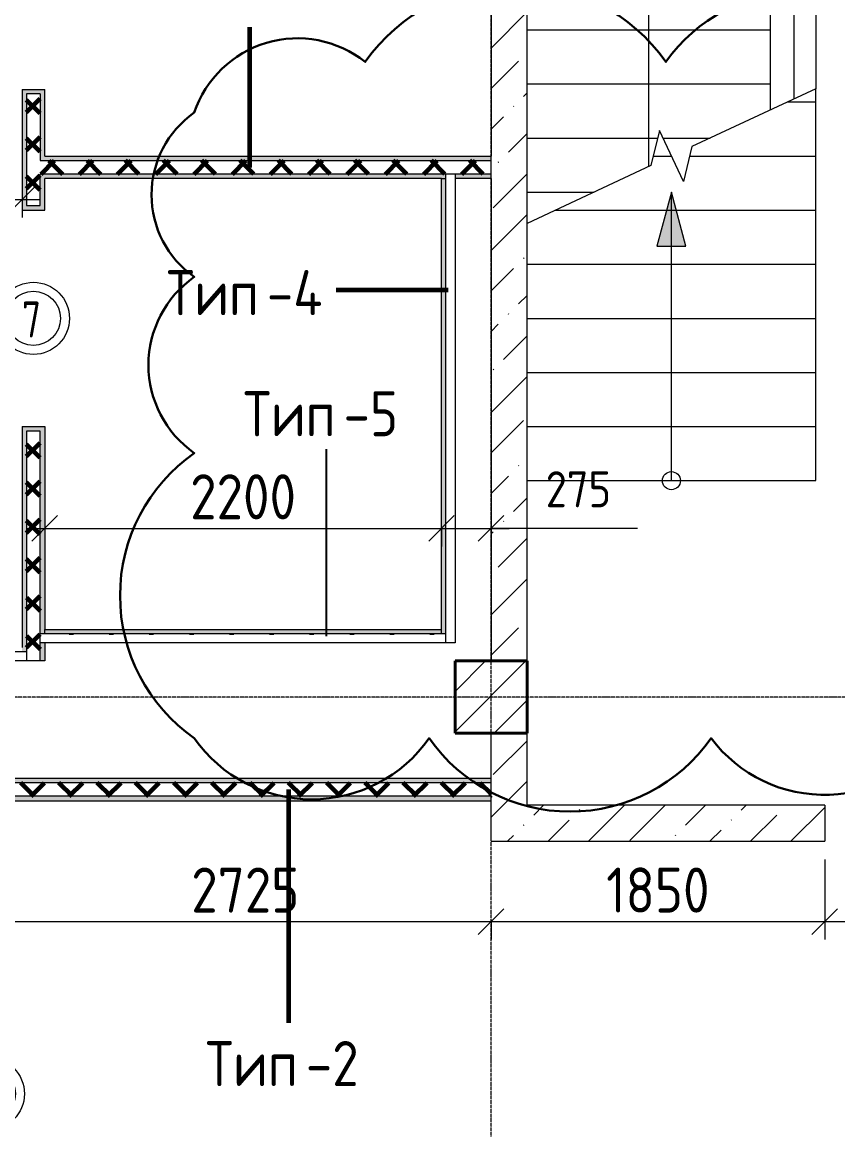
# Model space of a CAD drawing. Header units: millimetres. Extents: x -60946 to 138510, y -262288 to 24501.
# Drawn here: x 7484 to 12007, y -47860 to -41717 of the extents above; entities that cross this region are included whole.
import ezdxf

# ---------------------------------------------------------------- set-up
doc = ezdxf.new("R2010")
doc.units = ezdxf.units.MM
doc.linetypes.add('ADSK_Линия сетки', pattern=[25, 20, -2.5, 0, -2.5])
for name, color, linetype, lineweight in [('0) 1 вып перегородка', 7, 'Continuous', 60), ('2)Тип-2', 3, 'Continuous', 60), ('2)Тип-5', 1, 'Continuous', 60), ('Лестницы', 7, 'Continuous', 9), ('Марки дверей', 7, 'Continuous', 20), ('Несущие колонны', 7, 'Continuous', 18), ('Оси', 7, 'Continuous', 9), ('Размеры', 7, 'Continuous', 9), ('Стены внутренние', 7, 'Continuous', 18), ('Стены наружные', 7, 'Continuous', 18), ('Стены несущие', 7, 'Continuous', 30), ('Стены отделка', 7, 'Continuous', 30), ('Стены штриховка', 7, 'Continuous', 9), ('Стрелки вверх', 7, 'Continuous', 18)]:
    doc.layers.add(name, color=color, linetype=linetype, lineweight=lineweight)
doc.layers.add('2)Тип-4', color=7, linetype='Continuous', lineweight=30, true_color=0x0080c0)
doc.styles.add('GOST Common_2', font='', dxfattribs={"width": 0.9, "height": 250})
doc.styles.add('GOST Common_3', font='', dxfattribs={"width": 0.9, "height": 200})
doc.styles.add('GOST Common_B', font='', dxfattribs={"width": 0.8, "height": 200})
doc.styles.get('GOST Common_2').set_extended_font_data('GOST Common')
doc.styles.get('GOST Common_3').set_extended_font_data('GOST Common')
doc.styles.get('GOST Common_B').set_extended_font_data('GOST Common', bold=True)
doc.dimstyles.new('ADSK_Основной_2_0_1', dxfattribs={"dimscale": 304.8, "dimtxt": 201.142999, "dimasz": 0.463911, "dimexe": 0.328084, "dimexo": 0.328084, "dimgap": 0.164042, "dimtad": 1, "dimdec": 3, "dimrnd": 0.001, "dimdsep": 46, "dimtxsty": 'GOST Common_3', "dimblk1": 'OBLIQUE', "dimblk2": 'OBLIQUE', "dimsah": 1, "dimcen": 0.09, "dimdle": 0.328084, "dimazin": 2, "dimtfac": 1, "dimtdec": 4, "dimtix": 1, "dimtmove": 1, "dimatfit": 3, "dimfxl": 1, "dimtvp": 1, "dimtolj": 1, "dimtzin": 0, "dimlwd": 20, "dimlwe": 20, "dimarcsym": 2})
doc.dimstyles.new('ADSK_Основной_2_0_3', dxfattribs={"dimscale": 304.8, "dimtxt": 201.142999, "dimasz": 0.463911, "dimexe": 0.328084, "dimexo": 0.328084, "dimgap": 0.164042, "dimtad": 1, "dimdec": 3, "dimrnd": 0.001, "dimdsep": 46, "dimtxsty": 'GOST Common_2', "dimblk1": 'OBLIQUE', "dimblk2": 'OBLIQUE', "dimsah": 1, "dimcen": 0.09, "dimdle": 0.328084, "dimazin": 2, "dimtfac": 1, "dimtdec": 4, "dimtix": 1, "dimtmove": 0, "dimatfit": 3, "dimfxl": 1, "dimtvp": 1, "dimtolj": 1, "dimtzin": 0, "dimlwd": 20, "dimlwe": 20, "dimarcsym": 2})
pattern_1 = [(45, (1283.93, -48864.63), (84.1895, 308.696), [396.875, -79.375, 3.353, -76.022])]
pattern_2 = [(45, (1283.93, -48864.63), (-106.066, 106.066), []), (135, (1283.93, -48864.63), (-106.066, -106.066), [])]
pattern_3 = [(0, (1283.93, -48864.63), (111.125, 111.125), [55.562, -166.687]), (90, (1311.72, -48892.41), (-111.125, 111.125), [55.562, -166.687])]

# ---------------------------------------------------------------- blocks, each defined once
blk = doc.blocks.new('ADSK_КолоннаЖБ_Прямоугольная - 400x400 мм-1807143-Кладочный план 1-го этажа')
at = {"layer": 'Несущие колонны', "lineweight": 40}
for p, q in [((-200, 200), (200, 200)), ((-200, -200), (-200, 200)), ((200, 200), (200, -200)), ((200, -200), (-200, -200))]:
    blk.add_line(p, q, dxfattribs=at)
blk = doc.blocks.new('М_двери1 - Марка экземпляра 2-3719212-Кладочный план 1-го этажа')
at = {"layer": 'Марки дверей'}
for radius in [2, 1.5]:
    blk.add_circle((0, 0), radius, dxfattribs=at)
blk = doc.blocks.new('_Oblique')
at = {"color": 0, "linetype": 'ByBlock', "lineweight": -2}
blk.add_line((-0.5, -0.5), (0.5, 0.5), dxfattribs=at)
blk = doc.blocks.new('*D3684')
at = {"layer": 'Defpoints', "color": 0, "transparency": 16777216}
for p in [(7358.9, -46604.9), (10083.9, -46604.9), (10083.9, -46704.9)]:
    blk.add_point(p, dxfattribs=at)
at = {"layer": 'Размеры', "color": 0, "lineweight": 20, "transparency": 16777216}
for p, q in [((7258.9, -46704.9), (10183.9, -46704.9)), ((7358.9, -46704.9), (7358.9, -46804.9)), ((10083.9, -46704.9), (10083.9, -46804.9))]:
    blk.add_line(p, q, dxfattribs=at)
at = {"layer": 'Размеры', "color": 0, "lineweight": 20, "transparency": 16777216, "xscale": 141.4, "yscale": 141.4, "zscale": 141.4, "rotation": 180}
blk.add_blockref('_Oblique', (7358.9, -46704.9), dxfattribs=at)
at = {"layer": 'Размеры', "color": 0, "lineweight": 20, "transparency": 16777216, "xscale": 141.4, "yscale": 141.4, "zscale": 141.4}
blk.add_blockref('_Oblique', (10083.9, -46704.9), dxfattribs=at)
at = {"layer": 'Размеры', "color": 0, "lineweight": 9, "transparency": 16777216, "insert": (8721.4, -46529.9), "char_height": 250, "width": 605.475, "attachment_point": 5, "style": 'GOST Common_2'}
blk.add_mtext('\\A1;2725', dxfattribs=at)
blk = doc.blocks.new('*D3685')
at = {"layer": 'Defpoints', "color": 0, "transparency": 16777216}
for p in [(11933.9, -46259.7), (10083.9, -46604.9), (11933.9, -46704.9)]:
    blk.add_point(p, dxfattribs=at)
at = {"layer": 'Размеры', "color": 0, "lineweight": 20, "transparency": 16777216}
for p, q in [((11933.9, -46359.7), (11933.9, -46804.9)), ((9983.9, -46704.9), (12033.9, -46704.9)), ((10083.9, -46704.9), (10083.9, -46804.9))]:
    blk.add_line(p, q, dxfattribs=at)
at = {"layer": 'Размеры', "color": 0, "lineweight": 20, "transparency": 16777216, "xscale": 141.4, "yscale": 141.4, "zscale": 141.4, "rotation": 180}
blk.add_blockref('_Oblique', (10083.9, -46704.9), dxfattribs=at)
at = {"layer": 'Размеры', "color": 0, "lineweight": 20, "transparency": 16777216, "xscale": 141.4, "yscale": 141.4, "zscale": 141.4}
blk.add_blockref('_Oblique', (11933.9, -46704.9), dxfattribs=at)
at = {"layer": 'Размеры', "color": 0, "lineweight": 9, "transparency": 16777216, "insert": (11008.9, -46529.9), "char_height": 250, "width": 560.473, "attachment_point": 5, "style": 'GOST Common_2'}
blk.add_mtext('\\A1;1850', dxfattribs=at)
blk = doc.blocks.new('*D3686')
at = {"layer": 'Defpoints', "color": 0, "transparency": 16777216}
for p in [(11933.9, -46259.7), (13483.9, -46259.7), (13483.9, -46704.9)]:
    blk.add_point(p, dxfattribs=at)
at = {"layer": 'Размеры', "color": 0, "lineweight": 20, "transparency": 16777216}
for p, q in [((11933.9, -46359.7), (11933.9, -46804.9)), ((13483.9, -46359.7), (13483.9, -46804.9)), ((11833.9, -46704.9), (13583.9, -46704.9))]:
    blk.add_line(p, q, dxfattribs=at)
at = {"layer": 'Размеры', "color": 0, "lineweight": 20, "transparency": 16777216, "xscale": 141.4, "yscale": 141.4, "zscale": 141.4, "rotation": 180}
blk.add_blockref('_Oblique', (11933.9, -46704.9), dxfattribs=at)
at = {"layer": 'Размеры', "color": 0, "lineweight": 20, "transparency": 16777216, "xscale": 141.4, "yscale": 141.4, "zscale": 141.4}
blk.add_blockref('_Oblique', (13483.9, -46704.9), dxfattribs=at)
at = {"layer": 'Размеры', "color": 0, "lineweight": 9, "transparency": 16777216, "insert": (12708.9, -46529.9), "char_height": 250, "width": 560.473, "attachment_point": 5, "style": 'GOST Common_2'}
blk.add_mtext('\\A1;1550', dxfattribs=at)
blk = doc.blocks.new('*D3772')
at = {"layer": 'Defpoints', "color": 0, "transparency": 16777216}
for p in [(7608.9, -44424.1), (9808.9, -44424.1), (9808.9, -44524.1)]:
    blk.add_point(p, dxfattribs=at)
at = {"layer": 'Размеры', "color": 0, "lineweight": 20, "transparency": 16777216}
for p, q in [((7508.9, -44524.1), (9908.9, -44524.1)), ((7608.9, -44524.1), (7608.9, -44624.1)), ((9808.9, -44524.1), (9808.9, -44624.1))]:
    blk.add_line(p, q, dxfattribs=at)
at = {"layer": 'Размеры', "color": 0, "lineweight": 20, "transparency": 16777216, "xscale": 141.4, "yscale": 141.4, "zscale": 141.4, "rotation": 180}
blk.add_blockref('_Oblique', (7608.9, -44524.1), dxfattribs=at)
at = {"layer": 'Размеры', "color": 0, "lineweight": 20, "transparency": 16777216, "xscale": 141.4, "yscale": 141.4, "zscale": 141.4}
blk.add_blockref('_Oblique', (9808.9, -44524.1), dxfattribs=at)
at = {"layer": 'Размеры', "color": 0, "lineweight": 9, "transparency": 16777216, "insert": (8708.9, -44349.1), "char_height": 250, "width": 605.475, "attachment_point": 5, "style": 'GOST Common_2'}
blk.add_mtext('\\A1;2200', dxfattribs=at)
blk = doc.blocks.new('*D3773')
at = {"layer": 'Defpoints', "color": 0, "transparency": 16777216}
for p in [(9808.9, -44424.1), (10083.9, -44424.1), (10083.9, -44524.1)]:
    blk.add_point(p, dxfattribs=at)
at = {"layer": 'Размеры', "color": 0, "lineweight": 20, "transparency": 16777216}
for p, q in [((9708.9, -44524.1), (10183.9, -44524.1)), ((9808.9, -44524.1), (9808.9, -44624.1)), ((10083.9, -44524.1), (10083.9, -44624.1)), ((10895.2, -44524.1), (10083.9, -44524.1))]:
    blk.add_line(p, q, dxfattribs=at)
at = {"layer": 'Размеры', "color": 0, "lineweight": 20, "transparency": 16777216, "xscale": 141.4, "yscale": 141.4, "zscale": 141.4, "rotation": 180}
blk.add_blockref('_Oblique', (9808.9, -44524.1), dxfattribs=at)
at = {"layer": 'Размеры', "color": 0, "lineweight": 20, "transparency": 16777216, "xscale": 141.4, "yscale": 141.4, "zscale": 141.4}
blk.add_blockref('_Oblique', (10083.9, -44524.1), dxfattribs=at)
at = {"layer": 'Размеры', "color": 0, "lineweight": 9, "transparency": 16777216, "insert": (10386.8, -44207.4), "char_height": 200, "width": 454.106, "attachment_point": 1, "line_spacing_factor": 1.022761, "style": 'GOST Common_3'}
blk.add_mtext('\\A1;275', dxfattribs=at)
blk = doc.blocks.new('*D3775')
at = {"layer": 'Defpoints', "color": 0, "transparency": 16777216}
for p in [(7483.9, -42600.2), (7483.9, -42700.2), (5708.9, -43734.7)]:
    blk.add_point(p, dxfattribs=at)
at = {"layer": 'Размеры', "color": 0, "lineweight": 20, "transparency": 16777216}
for p, q in [((5708.9, -43634.7), (5708.9, -42600.2)), ((5608.9, -42700.2), (7583.9, -42700.2)), ((7483.9, -42700.2), (7483.9, -42800.2))]:
    blk.add_line(p, q, dxfattribs=at)
at = {"layer": 'Размеры', "color": 0, "lineweight": 20, "transparency": 16777216, "xscale": 141.4, "yscale": 141.4, "zscale": 141.4, "rotation": 180}
blk.add_blockref('_Oblique', (5708.9, -42700.2), dxfattribs=at)
at = {"layer": 'Размеры', "color": 0, "lineweight": 20, "transparency": 16777216, "xscale": 141.4, "yscale": 141.4, "zscale": 141.4}
blk.add_blockref('_Oblique', (7483.9, -42700.2), dxfattribs=at)
at = {"layer": 'Размеры', "color": 0, "lineweight": 9, "transparency": 16777216, "insert": (6182.8, -42205.5), "char_height": 200, "width": 560.473, "attachment_point": 1, "line_spacing_factor": 1.022761, "style": 'GOST Common_3'}
blk.add_mtext('\\A1;1775', dxfattribs=at)

msp = doc.modelspace()

# ---------------------------------------------------------------- hatches: boundary and pattern name
at = {"layer": '2)Тип-2'}
h = msp.add_hatch(color=256, dxfattribs=at)
h.paths.add_polyline_path([(7483.9343, -45209.6624), (7508.9343, -45209.6624), (7508.9343, -43984.6624), (7483.9343, -43984.6624), (7483.9343, -45184.6624)])
h.paths.add_polyline_path([(7508.9343, -42734.6624), (7508.9343, -42114.6624), (7608.9343, -42114.6624), (7608.9343, -42089.6624), (7483.9343, -42089.6624), (7483.9343, -42734.6624)])
h.paths.add_polyline_path([(7483.9343, -40889.6624), (7608.9343, -40889.6624), (7608.9343, -40864.6624), (7508.9343, -40864.6624), (7508.9343, -39509.6624), (7483.9343, -39509.6624)])
h = msp.add_hatch(color=256, dxfattribs=at)
h.paths.add_polyline_path([(7608.9343, -45259.6624), (7608.9343, -45159.6624), (7583.9343, -45159.6624), (7583.9343, -45259.6624)])
h.paths.add_polyline_path([(7583.9343, -45109.6624), (7608.9343, -45109.6624), (7608.9343, -43959.6624), (7483.9343, -43959.6624), (7483.9343, -43984.6624), (7583.9343, -43984.6624), (7583.9343, -44837.9461)])
h.paths.add_polyline_path([(7483.9343, -42759.6624), (7608.9343, -42759.6624), (7608.9343, -42559.6624), (7583.9343, -42559.6624), (7583.9343, -42734.6624), (7483.9343, -42734.6624)])
h.paths.add_polyline_path([(7608.9343, -42484.6624), (7608.9343, -42114.6624), (7583.9343, -42114.6624), (7583.9343, -42484.6624)])
h.paths.add_polyline_path([(7608.9343, -40864.6624), (7608.9343, -39509.6624), (7583.9343, -39509.6624), (7583.9343, -40864.6624)])
h = msp.add_hatch(dxfattribs=at)
h.set_pattern_fill('FP_4', color=256, style=0, pattern_type=2)
h.set_pattern_definition(pattern_2)
h.paths.add_polyline_path([(7508.9343, -45259.6624), (7583.9343, -45259.6624), (7583.9343, -43984.6624), (7508.9343, -43984.6624), (7508.9343, -45209.6624)])
h.paths.add_polyline_path([(7583.9343, -42734.6624), (7583.9343, -42114.6624), (7508.9343, -42114.6624), (7508.9343, -42734.6624)])
h.paths.add_polyline_path([(7583.9343, -40864.6624), (7583.9343, -39509.6624), (7508.9343, -39509.6624), (7508.9343, -40864.6624)])
h = msp.add_hatch(dxfattribs=at)
h.set_pattern_fill('FP_4', color=256, style=0, pattern_type=2)
h.set_pattern_definition(pattern_2)
h.paths.add_polyline_path([(9883.9343, -42559.6624), (10083.9343, -42559.6624), (10083.9343, -42484.6624), (7583.9343, -42484.6624), (7583.9343, -42559.6624), (9833.9343, -42559.6624)])
msp.add_hatch(color=256, dxfattribs=at).paths.add_polyline_path([(7608.9343, -42484.6624), (10083.9343, -42484.6624), (10083.9343, -42459.6624), (7608.9343, -42459.6624)])
h = msp.add_hatch(color=256, dxfattribs=at)
h.paths.add_polyline_path([(10083.9343, -42584.6624), (10083.9343, -42559.6624), (9883.9343, -42559.6624), (9883.9343, -42584.6624)])
h.paths.add_polyline_path([(9833.9343, -42584.6624), (9833.9343, -42559.6624), (7608.9343, -42559.6624), (7608.9343, -42584.6624), (9808.9343, -42584.6624)])
h = msp.add_hatch(color=256, dxfattribs=at)
h.paths.add_polyline_path([(4458.9343, -46034.6624), (4458.9343, -45909.6624), (4333.9343, -45909.6624), (4333.9343, -45934.6624), (4433.9343, -45934.6624), (4433.9343, -46034.6624)])
h.paths.add_polyline_path([(3283.9343, -46034.6624), (3308.9343, -46034.6624), (3308.9343, -45934.6624), (3333.9343, -45934.6624), (3333.9343, -45909.6624), (3283.9343, -45909.6624)])
h.paths.add_polyline_path([(5483.9343, -46034.6624), (5483.9343, -45934.6624), (5608.9343, -45934.6624), (5608.9343, -45909.6624), (5458.9343, -45909.6624), (5458.9343, -46034.6624)])
h.paths.add_polyline_path([(1758.9343, -46034.6624), (1783.9343, -46034.6624), (1783.9343, -45909.6624), (1733.9343, -45909.6624), (1733.9343, -45934.6624), (1758.9343, -45934.6624), (1758.9343, -46009.6624)])
h.paths.add_polyline_path([(1618.9343, -46034.6624), (1643.9343, -46034.6624), (1643.9343, -45934.6624), (1683.9343, -45934.6624), (1683.9343, -45909.6624), (1618.9343, -45909.6624)])
h.paths.add_polyline_path([(428.9343, -46034.6624), (428.9343, -45909.6624), (363.9343, -45909.6624), (363.9343, -45934.6624), (403.9343, -45934.6624), (403.9343, -46034.6624)])
h.paths.add_polyline_path([(1093.9343, -46034.6624), (1118.9343, -46034.6624), (1118.9343, -45909.6624), (1053.9343, -45909.6624), (1053.9343, -45934.6624), (1093.9343, -45934.6624), (1093.9343, -46009.6624)])
h.paths.add_polyline_path([(953.9343, -46034.6624), (953.9343, -45934.6624), (1003.9343, -45934.6624), (1003.9343, -45909.6624), (928.9343, -45909.6624), (928.9343, -46034.6624)])
h.paths.add_polyline_path([(10083.9343, -45934.6624), (10083.9343, -45909.6624), (5683.9343, -45909.6624), (5683.9343, -45934.6624), (9793.1251, -45934.6624)])
h.paths.add_polyline_path([(4283.9343, -45934.6624), (4283.9343, -45909.6624), (3383.9343, -45909.6624), (3383.9343, -45934.6624), (3903.2355, -45934.6624)])
h.paths.add_polyline_path([(313.9343, -45934.6624), (313.9343, -45909.6624), (-616.0657, -45909.6624), (-616.0657, -45934.6624), (222.0544, -45934.6624)])
h.paths.add_polyline_path([(-1250.418, -45934.6624), (-666.0657, -45934.6624), (-666.0657, -45909.6624), (-2053.5657, -45909.6624), (-2053.5657, -45934.6624), (-1986.6542, -45934.6624)])
h = msp.add_hatch(dxfattribs=at)
h.set_pattern_fill('FP_4', color=256, style=0, pattern_type=2)
h.set_pattern_definition(pattern_2)
h.paths.add_polyline_path([(1694.5268, -46009.6624), (1758.9343, -46009.6624), (1758.9343, -45934.6624), (1643.9343, -45934.6624), (1643.9343, -46009.6624)])
h.paths.add_polyline_path([(10083.9343, -46009.6624), (10083.9343, -45934.6624), (5483.9343, -45934.6624), (5483.9343, -46009.6624), (9793.1251, -46009.6624)])
h.paths.add_polyline_path([(-2053.5657, -46009.6624), (403.9343, -46009.6624), (403.9343, -45934.6624), (-2053.5657, -45934.6624)])
h.paths.add_polyline_path([(953.9343, -46009.6624), (1093.9343, -46009.6624), (1093.9343, -45934.6624), (953.9343, -45934.6624)])
h.paths.add_polyline_path([(4433.9343, -46009.6624), (4433.9343, -45934.6624), (3308.9343, -45934.6624), (3308.9343, -46009.6624), (3903.2355, -46009.6624)])
h = msp.add_hatch(color=256, dxfattribs=at)
h.paths.add_polyline_path([(9793.1251, -46034.6624), (10083.9343, -46034.6624), (10083.9343, -46009.6624), (7333.9343, -46009.6624), (7333.9343, -46034.6624), (8320.6527, -46034.6624)])
h.paths.add_polyline_path([(4433.9343, -46034.6624), (4433.9343, -46009.6624), (3308.9343, -46009.6624), (3308.9343, -46034.6624), (3903.2355, -46034.6624)])
h.paths.add_polyline_path([(5483.9343, -46034.6624), (7258.9343, -46034.6624), (7258.9343, -46009.6624), (5483.9343, -46009.6624)])
h.paths.add_polyline_path([(953.9343, -46034.6624), (1093.9343, -46034.6624), (1093.9343, -46009.6624), (953.9343, -46009.6624)])
h.paths.add_polyline_path([(-2053.5657, -46034.6624), (403.9343, -46034.6624), (403.9343, -46009.6624), (-2053.5657, -46009.6624)])
h.paths.add_polyline_path([(1643.9343, -46034.6624), (1758.9343, -46034.6624), (1758.9343, -46009.6624), (1643.9343, -46009.6624)])
at = {"layer": '2)Тип-4', "true_color": 0x0080c0, "transparency": 33554687}
msp.add_hatch(color=142, dxfattribs=at).paths.add_polyline_path([(9808.9343, -45109.6624), (9833.9343, -45109.6624), (9833.9343, -42584.6624), (9808.9343, -42584.6624), (9808.9343, -45084.6624)])
at = {"layer": '2)Тип-5', "true_color": 0xd50000}
msp.add_hatch(color=12, dxfattribs=at).paths.add_polyline_path([(9793.1251, -45109.6624), (9808.9343, -45109.6624), (9808.9343, -45084.6624), (7608.9343, -45084.6624), (7608.9343, -45109.6624), (8320.6527, -45109.6624)])
h = msp.add_hatch(dxfattribs=at)
h.set_pattern_fill('FP_6', color=12, style=0, pattern_type=2)
h.set_pattern_definition(pattern_3)
h.paths.add_polyline_path([(9833.9343, -45159.6624), (9833.9343, -45109.6624), (7583.9343, -45109.6624), (7583.9343, -45159.6624), (9808.9343, -45159.6624)])
h = msp.add_hatch(dxfattribs=at)
h.set_pattern_fill('FP_6', color=12, style=0, pattern_type=2)
h.set_pattern_definition(pattern_3)
h.paths.add_polyline_path([(7508.9343, -45259.6624), (7508.9343, -45209.6624), (5708.9343, -45209.6624), (5708.9343, -45259.6624), (7483.9343, -45259.6624)])
at = {"layer": 'Несущие колонны', "lineweight": 9}
h = msp.add_hatch(dxfattribs=at)
h.set_pattern_fill('FP_3', color=256, style=0, pattern_type=2)
h.set_pattern_definition([(45, (1283.93, -48864.63), (-224.506, 224.506), []), (45, (1508.44, -48864.63), (-224.506, 224.506), [396.875, -79.375, 3.353, -76.022])])
h.paths.add_polyline_path([(10283.9343, -45659.6624), (10283.9343, -45259.6624), (9883.9343, -45259.6624), (9883.9343, -45659.6624), (10083.9343, -45659.6624)])
at = {"layer": 'Стены наружные', "lineweight": 9}
h = msp.add_hatch(dxfattribs=at)
h.set_pattern_fill('FP_1', color=256, style=0, pattern_type=2)
h.set_pattern_definition(pattern_1)
h.paths.add_polyline_path([(10283.9343, -46259.6624), (10283.9343, -45659.6624), (10083.9343, -45659.6624), (10083.9343, -46259.6624)])
h.paths.add_polyline_path([(10283.9343, -45259.6624), (10283.9343, -39659.6624), (10083.9343, -39659.6624), (10083.9343, -45259.6624)])
h.paths.add_polyline_path([(10283.9343, -39259.6624), (10283.9343, -37859.6624), (10083.9343, -37859.6624), (10083.9343, -39259.6624)])
h = msp.add_hatch(dxfattribs=at)
h.set_pattern_fill('FP_1', color=256, style=0, pattern_type=2)
h.set_pattern_definition(pattern_1)
h.paths.add_polyline_path([(10283.9343, -46259.6624), (11933.9343, -46259.6624), (11933.9343, -46059.6624), (10283.9343, -46059.6624), (10283.9343, -46126.1139)])
h.paths.add_polyline_path([(13883.9343, -46259.6624), (13883.9343, -46059.6624), (13483.9343, -46059.6624), (13483.9343, -46259.6624)])
at = {"layer": 'Стрелки вверх'}
msp.add_hatch(color=256, dxfattribs=at).paths.add_polyline_path([(11164.3191, -42959.6624), (11083.9343, -42659.6624), (11003.5496, -42959.6624)])

# ---------------------------------------------------------------- linework, layer by layer
at = {"layer": '0) 1 вып перегородка'}
msp.add_line((9846.4343, -43203.0676), (9224.4327, -43203.0676), dxfattribs=at)
at = {"layer": '2)Тип-2'}
for p, q in [((8745.4327, -42522.1624), (8745.4327, -41744.3779)), ((8961.3427, -45972.1624), (8961.3427, -47266.3779))]:
    msp.add_line(p, q, dxfattribs=at)
at = {"layer": '2)Тип-4', "color": 5}
msp.add_lwpolyline([(8438.3154, -45687.9692, -0.52056705), (8438.3154, -44106.3456, -0.52056705), (8438.3154, -43129.8993, -0.52056705), (8438.3154, -42218.7129, -0.52056705), (9386.3677, -41937.7464, -0.52056705), (11053.0512, -41937.7464, -0.52056705), (12534.539, -41937.7464, -0.52056705), (12592.8047, -42816.0689, -0.52056705), (12592.8047, -43955.0712, -0.52056705), (12592.8047, -45644.2136, -0.52056705), (11303.9466, -45687.9692, -0.52056705), (9740.4967, -45687.9692, -0.52056705)], format="xyb", close=True, dxfattribs=at)
at = {"layer": '2)Тип-5', "lineweight": 25}
msp.add_line((9170.5691, -45122.1624), (9170.5691, -44085.8955), dxfattribs=at)
at = {"layer": 'Лестницы'}
for p, q in [((11633.9343, -41759.6624), (11633.9343, -41459.6624)), ((10283.9343, -41759.6624), (11633.9343, -41759.6624)), ((10283.9343, -41759.6624), (11633.9343, -41759.6624)), ((11633.9343, -42059.6624), (11633.9343, -41759.6624)), ((10283.9343, -42059.6624), (11633.9343, -42059.6624)), ((10283.9343, -42059.6624), (11633.9343, -42059.6624)), ((11633.9343, -42203.1932), (11633.9343, -42059.6624)), ((11883.9343, -42086.6163), (11197.2228, -42406.8351)), ((11883.9343, -42159.6624), (11883.9343, -42086.6163)), ((11727.2864, -42159.6624), (11883.9343, -42159.6624)), ((11727.2864, -42159.6624), (11883.9343, -42159.6624)), ((11883.9343, -42459.6624), (11883.9343, -42159.6624)), ((11017.9002, -42318.0518), (10970.6458, -42512.4897)), ((11149.9684, -42601.273), (11017.9002, -42318.0518)), ((10283.9343, -42359.6624), (11007.7876, -42359.6624)), ((10283.9343, -42359.6624), (11007.7876, -42359.6624)), ((11037.3036, -42359.6624), (11298.385, -42359.6624)), ((11037.3036, -42359.6624), (11298.385, -42359.6624)), ((11197.2228, -42406.8351), (11149.9684, -42601.273)), ((10983.4845, -42459.6624), (11083.9343, -42459.6624)), ((10983.4845, -42459.6624), (11083.9343, -42459.6624)), ((11184.3841, -42459.6624), (11883.9343, -42459.6624)), ((11184.3841, -42459.6624), (11883.9343, -42459.6624)), ((11883.9343, -42759.6624), (11883.9343, -42459.6624)), ((10970.6458, -42512.4897), (10283.9343, -42832.7085)), ((10283.9343, -42659.6624), (10655.0329, -42659.6624)), ((10283.9343, -42659.6624), (10655.0329, -42659.6624)), ((10440.5822, -42759.6624), (11883.9343, -42759.6624)), ((10440.5822, -42759.6624), (11883.9343, -42759.6624)), ((11883.9343, -43059.6624), (11883.9343, -42759.6624)), ((10283.9343, -43059.6624), (11883.9343, -43059.6624)), ((10283.9343, -43059.6624), (11883.9343, -43059.6624)), ((11883.9343, -43359.6624), (11883.9343, -43059.6624)), ((10283.9343, -43359.6624), (11883.9343, -43359.6624)), ((10283.9343, -43359.6624), (11883.9343, -43359.6624)), ((11883.9343, -43659.6624), (11883.9343, -43359.6624)), ((10283.9343, -43659.6624), (11883.9343, -43659.6624)), ((10283.9343, -43659.6624), (11883.9343, -43659.6624)), ((11883.9343, -43959.6624), (11883.9343, -43659.6624)), ((10283.9343, -43959.6624), (11883.9343, -43959.6624)), ((10283.9343, -43959.6624), (11883.9343, -43959.6624)), ((11883.9343, -44259.6624), (11883.9343, -43959.6624)), ((10283.9343, -44259.6624), (11883.9343, -44259.6624)), ((10283.9343, -44259.6624), (11883.9343, -44259.6624))]:
    msp.add_line(p, q, dxfattribs=at)
at = {"layer": 'Несущие колонны', "lineweight": 9}
for p, q in [((10083.9343, -45259.6624), (9883.9343, -45259.6624)), ((9883.9343, -45659.6624), (9883.9343, -45259.6624)), ((10283.9343, -45259.6624), (10083.9343, -45259.6624)), ((10283.9343, -45259.6624), (10283.9343, -45659.6624)), ((10083.9343, -45659.6624), (9883.9343, -45659.6624)), ((10283.9343, -45659.6624), (10083.9343, -45659.6624))]:
    msp.add_line(p, q, dxfattribs=at)
at = {"layer": 'Оси', "linetype": 'ADSK_Линия сетки', "lineweight": 5}
for p, q in [((10083.9343, -59838.5137), (10083.9343, -38837.1863)), ((63681.4538, -45459.6624), (-23956.1623, -45459.6624))]:
    msp.add_line(p, q, dxfattribs=at)
at = {"layer": 'Стены внутренние', "lineweight": 5}
for p, q in [((11763.9343, -42142.5732), (11763.9343, -41524.2522)), ((11883.9343, -41524.2522), (11883.9343, -42086.6163))]:
    msp.add_line(p, q, dxfattribs=at)
at = {"layer": 'Стены несущие', "lineweight": 9}
for p, q in [((10083.9343, -39659.6624), (10083.9343, -42459.6624)), ((10283.9343, -45259.6624), (10283.9343, -39659.6624)), ((7483.9343, -42089.6624), (7483.9343, -42759.6624)), ((7483.9343, -42089.6624), (7608.9343, -42089.6624)), ((7608.9343, -42459.6624), (7608.9343, -42089.6624)), ((7608.9343, -42459.6624), (10083.9343, -42459.6624)), ((9808.9343, -42584.6624), (7608.9343, -42584.6624)), ((7608.9343, -42759.6624), (7608.9343, -42584.6624)), ((10083.9343, -42584.6624), (9883.9343, -42584.6624)), ((9883.9343, -42584.6624), (9883.9343, -45159.6624)), ((10083.9343, -42584.6624), (10083.9343, -45259.6624)), ((7483.9343, -42759.6624), (7608.9343, -42759.6624)), ((7483.9343, -43959.6624), (7483.9343, -45184.6624)), ((7483.9343, -43959.6624), (7608.9343, -43959.6624)), ((7608.9343, -43959.6624), (7608.9343, -45084.6624)), ((7608.9343, -45159.6624), (7608.9343, -45259.6624)), ((9883.9343, -45159.6624), (7608.9343, -45159.6624)), ((7608.9343, -45259.6624), (5708.9343, -45259.6624)), ((10083.9343, -45909.6624), (10083.9343, -45659.6624)), ((10283.9343, -46059.6624), (10283.9343, -45659.6624)), ((5708.9343, -45909.6624), (10083.9343, -45909.6624)), ((7358.9343, -46034.6624), (10083.9343, -46034.6624)), ((10083.9343, -46259.6624), (10083.9343, -46034.6624)), ((11933.9343, -46059.6624), (10283.9343, -46059.6624)), ((11933.9343, -46059.6624), (11933.9343, -46259.6624)), ((10083.9343, -46259.6624), (11933.9343, -46259.6624))]:
    msp.add_line(p, q, dxfattribs=at)
at = {"layer": 'Стены отделка', "lineweight": 18}
for p, q in [((9808.9343, -45084.6624), (9808.9343, -42584.6624)), ((7608.9343, -45084.6624), (9808.9343, -45084.6624))]:
    msp.add_line(p, q, dxfattribs=at)
at = {"layer": 'Стены штриховка', "lineweight": 9}
for p, q in [((7508.9343, -42114.6624), (7508.9343, -42734.6624)), ((7583.9343, -42114.6624), (7508.9343, -42114.6624)), ((7583.9343, -42114.6624), (7583.9343, -42484.6624)), ((7583.9343, -42484.6624), (10083.9343, -42484.6624)), ((10083.9343, -42584.6624), (10083.9343, -42459.6624)), ((10083.9343, -42559.6624), (7583.9343, -42559.6624)), ((7583.9343, -42734.6624), (7583.9343, -42559.6624)), ((9833.9343, -45159.6624), (9833.9343, -42559.6624)), ((9883.9343, -42559.6624), (9883.9343, -42584.6624)), ((9808.9343, -42584.6624), (9833.9343, -42584.6624)), ((7508.9343, -42734.6624), (7583.9343, -42734.6624)), ((7583.9343, -43984.6624), (7508.9343, -43984.6624)), ((7508.9343, -43984.6624), (7508.9343, -45259.6624)), ((7583.9343, -45259.6624), (7583.9343, -43984.6624)), ((7608.9343, -45109.6624), (7608.9343, -45084.6624)), ((9808.9343, -45109.6624), (9808.9343, -45084.6624)), ((9833.9343, -45109.6624), (7583.9343, -45109.6624)), ((7508.9343, -45209.6624), (5708.9343, -45209.6624)), ((7608.9343, -45159.6624), (7583.9343, -45159.6624)), ((10083.9343, -45259.6624), (10283.9343, -45259.6624)), ((10283.9343, -45659.6624), (10083.9343, -45659.6624)), ((10083.9343, -45934.6624), (5683.9343, -45934.6624)), ((10083.9343, -46034.6624), (10083.9343, -45909.6624)), ((10083.9343, -46009.6624), (7333.9343, -46009.6624))]:
    msp.add_line(p, q, dxfattribs=at)
at = {"layer": 'Стрелки вверх'}
for p, q in [((10958.9343, -41759.6624), (10958.9343, -41459.6624)), ((10958.9343, -42059.6624), (10958.9343, -41759.6624)), ((10958.9343, -42359.6624), (10958.9343, -42059.6624)), ((10958.9343, -42517.9509), (10958.9343, -42359.6624)), ((11083.9343, -42659.6624), (11003.5496, -42959.6624)), ((11083.9343, -42759.6624), (11083.9343, -42659.6624)), ((11164.3191, -42959.6624), (11083.9343, -42659.6624)), ((11083.9343, -43059.6624), (11083.9343, -42759.6624)), ((11003.5496, -42959.6624), (11164.3191, -42959.6624)), ((11083.9343, -43359.6624), (11083.9343, -43059.6624)), ((11083.9343, -43659.6624), (11083.9343, -43359.6624)), ((11083.9343, -43959.6624), (11083.9343, -43659.6624)), ((11083.9343, -44259.6624), (11083.9343, -43959.6624))]:
    msp.add_line(p, q, dxfattribs=at)
msp.add_circle((11083.9343, -44259.6624), 50, dxfattribs=at)

# ---------------------------------------------------------------- block references
at = {"layer": 'Марки дверей', "xscale": 99.99999999999993, "yscale": 99.99999999999993, "zscale": 99.99999999999993}
for p in [(7546.4343, -43359.6624), (7296.4343, -47659.6624)]:
    msp.add_blockref('М_двери1 - Марка экземпляра 2-3719212-Кладочный план 1-го этажа', p, dxfattribs=at)
at = {"layer": 'Несущие колонны', "lineweight": 40, "rotation": 89.9999999999999}
msp.add_blockref('ADSK_КолоннаЖБ_Прямоугольная - 400x400 мм-1807143-Кладочный план 1-го этажа', (10083.9343, -45459.6624), dxfattribs=at)

# ---------------------------------------------------------------- texts
at = {"layer": '0) 1 вып перегородка', "color": 116, "lineweight": 9, "true_color": 0x008040, "char_height": 250, "attachment_point": 1, "style": 'GOST Common_3'}
for s, insert, width in [('Тип', (8285.4327, -43092.1405), 673.4175), ('-4', (8841.0577, -43092.1405), 456.961875)]:
    msp.add_mtext(s, dxfattribs=dict(at, insert=insert, width=width))
at = {"layer": '2)Тип-2', "color": 116, "lineweight": 9, "true_color": 0x008040, "char_height": 250, "attachment_point": 1, "style": 'GOST Common_3'}
for s, insert, width in [('Тип', (8501.3427, -47366.9508), 673.4175), ('-2', (9056.9677, -47366.9508), 432.91125)]:
    msp.add_mtext(s, dxfattribs=dict(at, insert=insert, width=width))
at = {"layer": '2)Тип-5', "color": 116, "lineweight": 25, "true_color": 0x008040, "char_height": 250, "attachment_point": 1, "style": 'GOST Common_3'}
for s, insert, width in [('Тип', (8710.5691, -43763.4685), 673.4175), ('-5', (9266.1941, -43763.4685), 432.91125)]:
    msp.add_mtext(s, dxfattribs=dict(at, insert=insert, width=width))
at = {"layer": 'Марки дверей', "lineweight": 5, "insert": (7482.3769, -43266.0035), "char_height": 200, "width": 147.5105, "attachment_point": 1, "style": 'GOST Common_B'}
msp.add_mtext('\\fGOST Common|b1|i0|c204|p34|;\\W.8;7', dxfattribs=at)

# ---------------------------------------------------------------- dimensions: what is measured, and where the dimension line sits
at = {"layer": 'Размеры', "lineweight": 9}
for base, p1, p2, override, picture, middle in [((7483.9343, -42700.203), (5708.9343, -43734.6624), (7483.9343, -42600.2181), {"dimpost": '<>', "dimfxl": 2106.558523}, '*D3775', (6463.0048, -42522.1707)), ((10083.9343, -44524.1079), (9808.9343, -44424.123), (10083.9343, -44424.123), {"dimpost": '<>', "dimfxl": 275}, '*D3773', (10613.8087, -44661.5407))]:
    dim = msp.add_linear_dim(base=base, p1=p1, p2=p2, dimstyle='ADSK_Основной_2_0_1', override=override, dxfattribs=at)
    dim.commit()
    dim.dimension.update_dxf_attribs({"geometry": picture, "text_midpoint": middle, "dimtype": 160})
for base, p1, p2, override, picture, middle in [((9808.9343, -44524.1079), (7608.9343, -44424.123), (9808.9343, -44424.123), {"dimpost": '<>', "dimfxl": 2200}, '*D3772', (8708.9343, -44349.1079)), ((11933.9343, -46704.8769), (10083.9343, -46604.892), (11933.9343, -46259.6624), {"dimpost": '<>', "dimfxl": 1881.936106}, '*D3685', (11008.9343, -46529.8769)), ((13483.9343, -46704.8769), (11933.9343, -46259.6624), (13483.9343, -46259.6624), {"dimpost": '<>', "dimfxl": 1550}, '*D3686', (12708.9343, -46529.8769)), ((10083.9343, -46704.8769), (7358.9343, -46604.892), (10083.9343, -46604.892), {"dimpost": '<>', "dimfxl": 2725}, '*D3684', (8721.4343, -46529.8769))]:
    dim = msp.add_linear_dim(base=base, p1=p1, p2=p2, dimstyle='ADSK_Основной_2_0_3', override=override, dxfattribs=at)
    dim.commit()
    dim.dimension.update_dxf_attribs({"geometry": picture, "text_midpoint": middle})

doc.saveas('drawing.dxf')
